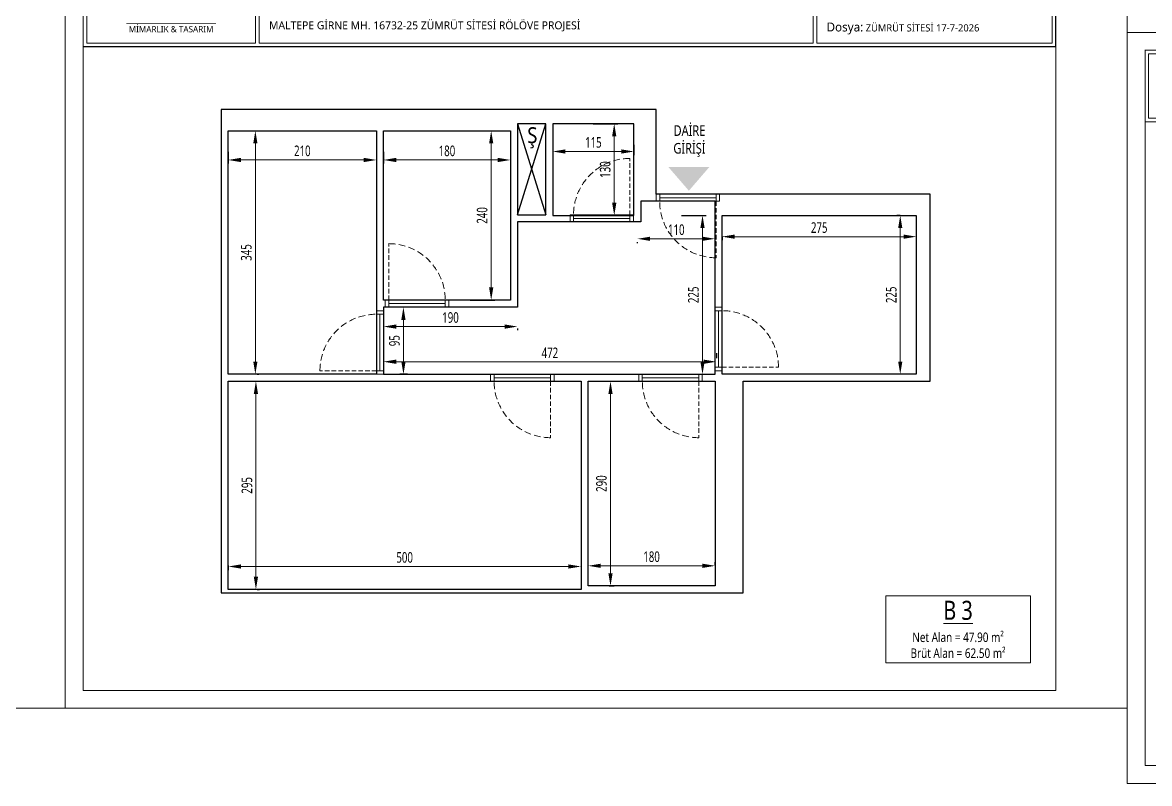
# Model space of a CAD drawing. Header units: metres. Extents: x 41905 to 73816, y -45641 to -42980.
# Drawn here: x 67434 to 69031, y -45215 to -44137 of the extents above; entities that cross this region are included whole.
import ezdxf

# ---------------------------------------------------------------- set-up
doc = ezdxf.new("R2010")
doc.units = ezdxf.units.M
doc.linetypes.add('HIDDEN2', pattern=[4.7625, 3.175, -1.5875])
for name, color, linetype, lineweight in [('A ALAN BRÜT', 5, 'Continuous', 30), ('A ANTET', 7, 'Continuous', 13), ('A DUVAR', 7, 'Continuous', 30), ('A KAPI', 11, 'Continuous', 13), ('A KAPI KESİK', 11, 'HIDDEN2', 13), ('A YAZI', 7, 'Continuous', 13)]:
    doc.layers.add(name, color=color, linetype=linetype, lineweight=lineweight)
for name, color, linetype, lineweight, true_color in [('A GİRİŞ OKU', 1, 'Continuous', 13, 0xff0000), ('A YAZDIRMA', 7, 'Continuous', 13, 0x848484), ('A ÖLÇÜ DIŞ', 1, 'Continuous', 13, 0xff0000)]:
    doc.layers.add(name, color=color, linetype=linetype, lineweight=lineweight, true_color=true_color)
doc.styles.add('HİB NORMAL', font='segoeui.ttf')
doc.styles.add('HİB Segoe Bold', font='segoeuib.ttf', dxfattribs={"width": 0.8})
doc.styles.add('HİB SEGOE Normal .7', font='segoeui.ttf', dxfattribs={"width": 0.7})
doc.styles.add('HİB SEGOE Normal .9', font='segoeui.ttf', dxfattribs={"width": 0.9})
doc.styles.add('HİB Segoe Semilight .7', font='segoeuisl.ttf', dxfattribs={"width": 0.7})
doc.dimstyles.new('HİB New', dxfattribs={"dimtxt": 12, "dimasz": 18, "dimexe": 5, "dimexo": 30, "dimgap": 5, "dimtad": 1, "dimdec": 0, "dimzin": 0, "dimdsep": 46, "dimtxsty": 'HİB Segoe Semilight .7', "dimcen": 0.09, "dimclrd": 256, "dimclre": 256, "dimclrt": 256, "dimadec": 0, "dimazin": 0, "dimtfac": 1, "dimtdec": 4, "dimtix": 1, "dimtofl": 0, "dimtmove": 0, "dimatfit": 3, "dimfxl": 30, "dimfxlon": 1, "dimtvp": 1, "dimtolj": 1, "dimtzin": 0, "dimlwd": -1, "dimlwe": -3, "dimarcsym": 0})

# ---------------------------------------------------------------- blocks, each defined once
blk = doc.blocks.new('safsafsaf')
at = {"layer": 'A ANTET', "linetype": 'ByBlock', "ltscale": 100}
blk.add_line((49168, -37858.9), (52997.3, -37858.9), dxfattribs=at)
at = {"layer": 'A ANTET', "linetype": 'ByBlock', "ltscale": 100, "const_width": 4.22}
blk.add_lwpolyline([(49168, -37858.9), (52997.3, -37858.9), (52997.3, -38140.5), (49168, -38140.5)], close=True, dxfattribs=at)
at = {"layer": 'A ANTET', "linetype": 'ByBlock', "ltscale": 100}
for points in [[(52997.3, -40674.5), (49168, -40674.5), (49168, -37858.9), (52997.3, -37858.9)], [(49182.1, -37873), (49846.6, -37873), (49846.6, -38126.4), (49182.1, -38126.4)], [(49860.6, -37873), (52042.3, -37873), (52042.3, -37992.7), (49860.6, -37992.7)], [(52056.4, -37992.7), (52983.2, -37992.7), (52983.2, -37873), (52056.4, -37873)], [(49860.6, -38006.7), (52042.3, -38006.7), (52042.3, -38126.4), (49860.6, -38126.4)], [(52056.4, -38126.4), (52983.2, -38126.4), (52983.2, -38006.7), (52056.4, -38006.7)]]:
    blk.add_lwpolyline(points, close=True, dxfattribs=at)
blk.add_lwpolyline([(49337.9, -38048.6, 3.72, 3.72, 0), (49690.6, -38048.6, 0, 0, 0)], format="xyseb", dxfattribs=at)
at = {"layer": 'A YAZDIRMA', "linetype": 'ByBlock', "ltscale": 100}
blk.add_lwpolyline([(53278.8, -40744.9), (53278.8, -37788.5), (49097.6, -37788.5), (49097.6, -40744.9)], close=True, dxfattribs=at)
at = {"layer": 'A ANTET', "linetype": 'ByBlock', "ltscale": 100, "attachment_point": 1, "line_spacing_factor": 0.8, "style": 'HİB NORMAL'}
for s, insert, char_height, width in [('\\pxqc;{\\fSegoe UI Semibold|b0|i0|c162|p34;BOZOĞLU\\P\\pxqc;\\H0.7833x;ARCHITECTS\\P\\pxqc;\\H1.0213x;}', (49326, -37899.2), 55.749, 377.662), ('\\pxi-3,l4.25,qc,t4.25;MİMARLIK & TASARIM', (49291.1, -38059.2), 24.623, 415.716)]:
    blk.add_mtext(s, dxfattribs=dict(at, insert=insert, char_height=char_height, width=width))
at = {"layer": 'A ANTET', "linetype": 'ByBlock', "ltscale": 100, "attachment_point": 1, "style": 'HİB NORMAL'}
for s, insert, char_height, width in [('\\A1;\\pxql;Bozoğlu Mimarlık ve Tasarım Hizmetleri - Batı Mh. Ihlamur Sk. No: 20/72 Pendik / İstanbul\\PTel: 0538 796 27 73 - www.bozogluarchitects.com', (49896.5, -37896.8), 20.906, 1289.576), ('\\pxql;MALTEPE GİRNE MH. 16732-25 ZÜMRÜT SİTESİ RÖLÖVE PROJESİ', (49900, -38040.7), 31.359, 1361.276)]:
    blk.add_mtext(s, dxfattribs=dict(at, insert=insert, char_height=char_height, width=width))
at = {"layer": 'A ANTET', "color": 0, "linetype": 'ByBlock', "ltscale": 100, "char_height": 35.195, "width": 810.705, "attachment_point": 7, "style": 'HİB NORMAL'}
for s, insert in [('\\pxql;Rölöve Ölçüm Tarihi: 03/07/2026', (52095.2, -37958.7)), ('\\pxql;Dosya:{\\H0.8019x; ZÜMRÜT SİTESİ 17-7-2026}', (52095.2, -38092.4))]:
    blk.add_mtext(s, dxfattribs=dict(at, insert=insert))
blk = doc.blocks.new('*D18145')
at = {"layer": 'A ÖLÇÜ DIŞ', "lineweight": -3, "ltscale": 0.5}
for p, q in [((67725.5, -44320.1), (67725.5, -44336.5)), ((67935.5, -44320.1), (67935.5, -44336.5))]:
    blk.add_line(p, q, dxfattribs=at)
at = {"layer": 'A ÖLÇÜ DIŞ', "ltscale": 0.5}
blk.add_line((67743.5, -44331.5), (67917.5, -44331.5), dxfattribs=at)
at = {"layer": 'A ÖLÇÜ DIŞ'}
for points in [[(67743.5, -44328.5), (67743.5, -44334.5), (67725.5, -44331.5)], [(67917.5, -44334.5), (67917.5, -44328.5), (67935.5, -44331.5)]]:
    blk.add_solid(points, dxfattribs=at)
at = {"layer": 'Defpoints', "color": 0}
for p in [(67725.5, -44290.1), (67935.5, -44290.1), (67935.5, -44331.5)]:
    blk.add_point(p, dxfattribs=at)
at = {"layer": 'A ÖLÇÜ DIŞ', "ltscale": 0.5, "insert": (67830.5, -44318.7), "char_height": 15, "attachment_point": 5, "style": 'HİB SEGOE Normal .7'}
blk.add_mtext('\\A1;210', dxfattribs=at)
blk = doc.blocks.new('*D18146')
at = {"layer": 'A ÖLÇÜ DIŞ', "lineweight": -3, "ltscale": 0.5}
for p, q in [((67945.5, -44320.1), (67945.5, -44336.5)), ((68125.5, -44320.1), (68125.5, -44336.5))]:
    blk.add_line(p, q, dxfattribs=at)
at = {"layer": 'A ÖLÇÜ DIŞ', "ltscale": 0.5}
blk.add_line((67963.5, -44331.5), (68107.5, -44331.5), dxfattribs=at)
at = {"layer": 'A ÖLÇÜ DIŞ'}
for points in [[(67963.5, -44328.5), (67963.5, -44334.5), (67945.5, -44331.5)], [(68107.5, -44334.5), (68107.5, -44328.5), (68125.5, -44331.5)]]:
    blk.add_solid(points, dxfattribs=at)
at = {"layer": 'Defpoints', "color": 0}
for p in [(67945.5, -44290.1), (68125.5, -44290.1), (68125.5, -44331.5)]:
    blk.add_point(p, dxfattribs=at)
at = {"layer": 'A ÖLÇÜ DIŞ', "ltscale": 0.5, "insert": (68035.5, -44318.7), "char_height": 15, "attachment_point": 5, "style": 'HİB SEGOE Normal .7'}
blk.add_mtext('\\A1;180', dxfattribs=at)
blk = doc.blocks.new('*D18147')
at = {"layer": 'A ÖLÇÜ DIŞ', "lineweight": -3, "ltscale": 0.5}
for p, q in [((68185.5, -44308.1), (68185.5, -44324.5)), ((68300.5, -44310.1), (68300.5, -44324.5))]:
    blk.add_line(p, q, dxfattribs=at)
at = {"layer": 'A ÖLÇÜ DIŞ', "ltscale": 0.5}
blk.add_line((68203.5, -44319.5), (68282.5, -44319.5), dxfattribs=at)
at = {"layer": 'A ÖLÇÜ DIŞ'}
for points in [[(68203.5, -44316.5), (68203.5, -44322.5), (68185.5, -44319.5)], [(68282.5, -44322.5), (68282.5, -44316.5), (68300.5, -44319.5)]]:
    blk.add_solid(points, dxfattribs=at)
at = {"layer": 'Defpoints', "color": 0}
for p in [(68185.5, -44278.1), (68300.5, -44280.1), (68300.5, -44319.5)]:
    blk.add_point(p, dxfattribs=at)
at = {"layer": 'A ÖLÇÜ DIŞ', "ltscale": 0.5, "insert": (68243, -44306.7), "char_height": 15, "attachment_point": 5, "style": 'HİB SEGOE Normal .7'}
blk.add_mtext('\\A1;115', dxfattribs=at)
blk = doc.blocks.new('*D18148')
at = {"layer": 'A ÖLÇÜ DIŞ', "lineweight": -3, "ltscale": 0.5}
for p, q in [((67766.7, -44290.1), (67768.9, -44290.1)), ((67766.7, -44635.1), (67768.9, -44635.1))]:
    blk.add_line(p, q, dxfattribs=at)
at = {"layer": 'A ÖLÇÜ DIŞ', "ltscale": 0.5}
blk.add_line((67763.9, -44308.1), (67763.9, -44617.1), dxfattribs=at)
at = {"layer": 'A ÖLÇÜ DIŞ'}
for points in [[(67766.9, -44308.1), (67760.9, -44308.1), (67763.9, -44290.1)], [(67760.9, -44617.1), (67766.9, -44617.1), (67763.9, -44635.1)]]:
    blk.add_solid(points, dxfattribs=at)
at = {"layer": 'Defpoints', "color": 0}
for p in [(67736.7, -44290.1), (67736.7, -44635.1), (67763.9, -44635.1)]:
    blk.add_point(p, dxfattribs=at)
at = {"layer": 'A ÖLÇÜ DIŞ', "ltscale": 0.5, "insert": (67751.1, -44462.6), "char_height": 15, "attachment_point": 5, "rotation": 90, "style": 'HİB SEGOE Normal .7'}
blk.add_mtext('\\A1;345', dxfattribs=at)
blk = doc.blocks.new('*D18149')
at = {"layer": 'A ÖLÇÜ DIŞ', "lineweight": -3, "ltscale": 0.5}
for p, q in [((68068.2, -44290.1), (68103.2, -44290.1)), ((68068.2, -44530.1), (68103.2, -44530.1))]:
    blk.add_line(p, q, dxfattribs=at)
at = {"layer": 'A ÖLÇÜ DIŞ', "ltscale": 0.5}
blk.add_line((68098.2, -44308.1), (68098.2, -44512.1), dxfattribs=at)
at = {"layer": 'A ÖLÇÜ DIŞ'}
for points in [[(68101.2, -44308.1), (68095.2, -44308.1), (68098.2, -44290.1)], [(68095.2, -44512.1), (68101.2, -44512.1), (68098.2, -44530.1)]]:
    blk.add_solid(points, dxfattribs=at)
at = {"layer": 'Defpoints', "color": 0}
for p in [(67945.5, -44290.1), (67945.5, -44530.1), (68098.2, -44530.1)]:
    blk.add_point(p, dxfattribs=at)
at = {"layer": 'A ÖLÇÜ DIŞ', "ltscale": 0.5, "insert": (68085.4, -44410.1), "char_height": 15, "attachment_point": 5, "rotation": 90, "style": 'HİB SEGOE Normal .7'}
blk.add_mtext('\\A1;240', dxfattribs=at)
blk = doc.blocks.new('*D18150')
at = {"layer": 'A ÖLÇÜ DIŞ', "lineweight": -3, "ltscale": 0.5}
for p, q in [((67979.6, -44540.1), (67968.8, -44540.1)), ((67979.6, -44635.1), (67968.8, -44635.1))]:
    blk.add_line(p, q, dxfattribs=at)
at = {"layer": 'A ÖLÇÜ DIŞ', "ltscale": 0.5}
blk.add_line((67973.8, -44558.1), (67973.8, -44617.1), dxfattribs=at)
at = {"layer": 'A ÖLÇÜ DIŞ'}
for points in [[(67976.8, -44558.1), (67970.8, -44558.1), (67973.8, -44540.1)], [(67970.8, -44617.1), (67976.8, -44617.1), (67973.8, -44635.1)]]:
    blk.add_solid(points, dxfattribs=at)
at = {"layer": 'Defpoints', "color": 0}
for p in [(68009.6, -44540.1), (67973.8, -44635.1), (68009.6, -44635.1)]:
    blk.add_point(p, dxfattribs=at)
at = {"layer": 'A ÖLÇÜ DIŞ', "ltscale": 0.5, "insert": (67961.1, -44587.6), "char_height": 15, "attachment_point": 5, "rotation": 90, "style": 'HİB SEGOE Normal .7'}
blk.add_mtext('\\A1;95', dxfattribs=at)
blk = doc.blocks.new('*D18151')
at = {"layer": 'A ÖLÇÜ DIŞ', "lineweight": -3, "ltscale": 0.5}
for p, q in [((67945.5, -44570.1), (67945.5, -44572.6)), ((68135.5, -44570.1), (68135.5, -44572.6))]:
    blk.add_line(p, q, dxfattribs=at)
at = {"layer": 'A ÖLÇÜ DIŞ', "ltscale": 0.5}
blk.add_line((68117.5, -44567.6), (67963.5, -44567.6), dxfattribs=at)
at = {"layer": 'A ÖLÇÜ DIŞ'}
for points in [[(67963.5, -44564.6), (67963.5, -44570.6), (67945.5, -44567.6)], [(68117.5, -44570.6), (68117.5, -44564.6), (68135.5, -44567.6)]]:
    blk.add_solid(points, dxfattribs=at)
at = {"layer": 'Defpoints', "color": 0}
for p in [(67945.5, -44540.1), (68135.5, -44540.1), (67945.5, -44567.6)]:
    blk.add_point(p, dxfattribs=at)
at = {"layer": 'A ÖLÇÜ DIŞ', "ltscale": 0.5, "insert": (68040.5, -44554.8), "char_height": 15, "attachment_point": 5, "style": 'HİB SEGOE Normal .7'}
blk.add_mtext('\\A1;190', dxfattribs=at)
blk = doc.blocks.new('*D18152')
at = {"layer": 'A ÖLÇÜ DIŞ', "lineweight": -3, "ltscale": 0.5}
for p, q in [((68242.6, -44280.1), (68277.6, -44280.1)), ((68269.9, -44410.1), (68267.6, -44410.1))]:
    blk.add_line(p, q, dxfattribs=at)
at = {"layer": 'A ÖLÇÜ DIŞ', "ltscale": 0.5}
blk.add_line((68272.6, -44298.1), (68272.6, -44392.1), dxfattribs=at)
at = {"layer": 'A ÖLÇÜ DIŞ'}
for points in [[(68275.6, -44298.1), (68269.6, -44298.1), (68272.6, -44280.1)], [(68269.6, -44392.1), (68275.6, -44392.1), (68272.6, -44410.1)]]:
    blk.add_solid(points, dxfattribs=at)
at = {"layer": 'Defpoints', "color": 0}
for p in [(68135.5, -44280.1), (68272.6, -44410.1), (68299.9, -44410.1)]:
    blk.add_point(p, dxfattribs=at)
at = {"layer": 'A ÖLÇÜ DIŞ', "ltscale": 0.5, "insert": (68259.8, -44345.1), "char_height": 15, "attachment_point": 5, "rotation": 90, "style": 'HİB SEGOE Normal .7'}
blk.add_mtext('\\A1;130', dxfattribs=at)
blk = doc.blocks.new('*D18153')
at = {"layer": 'A ÖLÇÜ DIŞ', "lineweight": -3, "ltscale": 0.5}
for p, q in [((68305.5, -44449.2), (68305.5, -44448.2)), ((68415.5, -44446.8), (68415.5, -44448.2))]:
    blk.add_line(p, q, dxfattribs=at)
at = {"layer": 'A ÖLÇÜ DIŞ', "ltscale": 0.5}
blk.add_line((68323.5, -44443.2), (68397.5, -44443.2), dxfattribs=at)
at = {"layer": 'A ÖLÇÜ DIŞ'}
for points in [[(68323.5, -44440.2), (68323.5, -44446.2), (68305.5, -44443.2)], [(68397.5, -44446.2), (68397.5, -44440.2), (68415.5, -44443.2)]]:
    blk.add_solid(points, dxfattribs=at)
at = {"layer": 'Defpoints', "color": 0}
for p in [(68305.5, -44419.2), (68415.5, -44416.8), (68415.5, -44443.2)]:
    blk.add_point(p, dxfattribs=at)
at = {"layer": 'A ÖLÇÜ DIŞ', "ltscale": 0.5, "insert": (68360.5, -44430.4), "char_height": 15, "attachment_point": 5, "style": 'HİB SEGOE Normal .7'}
blk.add_mtext('\\A1;110', dxfattribs=at)
blk = doc.blocks.new('*D18154')
at = {"layer": 'A ÖLÇÜ DIŞ', "lineweight": -3, "ltscale": 0.5}
for p, q in [((68367.7, -44410.1), (68402.7, -44410.1)), ((68367.7, -44635.1), (68402.7, -44635.1))]:
    blk.add_line(p, q, dxfattribs=at)
at = {"layer": 'A ÖLÇÜ DIŞ', "ltscale": 0.5}
blk.add_line((68397.7, -44428.1), (68397.7, -44617.1), dxfattribs=at)
at = {"layer": 'A ÖLÇÜ DIŞ'}
for points in [[(68400.7, -44428.1), (68394.7, -44428.1), (68397.7, -44410.1)], [(68394.7, -44617.1), (68400.7, -44617.1), (68397.7, -44635.1)]]:
    blk.add_solid(points, dxfattribs=at)
at = {"layer": 'Defpoints', "color": 0}
for p in [(68299.9, -44410.1), (68299.9, -44635.1), (68397.7, -44635.1)]:
    blk.add_point(p, dxfattribs=at)
at = {"layer": 'A ÖLÇÜ DIŞ', "ltscale": 0.5, "insert": (68384.9, -44522.6), "char_height": 15, "attachment_point": 5, "rotation": 90, "style": 'HİB SEGOE Normal .7'}
blk.add_mtext('\\A1;225', dxfattribs=at)
blk = doc.blocks.new('*D18155')
at = {"layer": 'A ÖLÇÜ DIŞ', "lineweight": -3, "ltscale": 0.5}
for p, q in [((68425.5, -44440.1), (68425.5, -44445.2)), ((68700.6, -44440.1), (68700.6, -44445.2))]:
    blk.add_line(p, q, dxfattribs=at)
at = {"layer": 'A ÖLÇÜ DIŞ', "ltscale": 0.5}
blk.add_line((68443.5, -44440.2), (68682.6, -44440.2), dxfattribs=at)
at = {"layer": 'A ÖLÇÜ DIŞ'}
for points in [[(68443.5, -44437.2), (68443.5, -44443.2), (68425.5, -44440.2)], [(68682.6, -44443.2), (68682.6, -44437.2), (68700.6, -44440.2)]]:
    blk.add_solid(points, dxfattribs=at)
at = {"layer": 'Defpoints', "color": 0}
for p in [(68425.5, -44410.1), (68700.6, -44410.1), (68700.6, -44440.2)]:
    blk.add_point(p, dxfattribs=at)
at = {"layer": 'A ÖLÇÜ DIŞ', "ltscale": 0.5, "insert": (68563.1, -44427.4), "char_height": 15, "attachment_point": 5, "style": 'HİB SEGOE Normal .7'}
blk.add_mtext('\\A1;275', dxfattribs=at)
blk = doc.blocks.new('*D18156')
at = {"layer": 'A ÖLÇÜ DIŞ', "lineweight": -3, "ltscale": 0.5}
for p, q in [((68677.9, -44410.1), (68673, -44410.1)), ((68677.9, -44635.1), (68673, -44635.1))]:
    blk.add_line(p, q, dxfattribs=at)
at = {"layer": 'A ÖLÇÜ DIŞ', "ltscale": 0.5}
blk.add_line((68678, -44428.1), (68678, -44617.1), dxfattribs=at)
at = {"layer": 'A ÖLÇÜ DIŞ'}
for points in [[(68681, -44428.1), (68675, -44428.1), (68678, -44410.1)], [(68675, -44617.1), (68681, -44617.1), (68678, -44635.1)]]:
    blk.add_solid(points, dxfattribs=at)
at = {"layer": 'Defpoints', "color": 0}
for p in [(68707.9, -44410.1), (68678, -44635.1), (68707.9, -44635.1)]:
    blk.add_point(p, dxfattribs=at)
at = {"layer": 'A ÖLÇÜ DIŞ', "ltscale": 0.5, "insert": (68665.3, -44522.6), "char_height": 15, "attachment_point": 5, "rotation": 90, "style": 'HİB SEGOE Normal .7'}
blk.add_mtext('\\A1;225', dxfattribs=at)
blk = doc.blocks.new('*D18157')
at = {"layer": 'A ÖLÇÜ DIŞ', "lineweight": -3, "ltscale": 0.5}
for p, q in [((67945.5, -44605.1), (67945.5, -44612.4)), ((68417.4, -44605.1), (68417.4, -44612.4))]:
    blk.add_line(p, q, dxfattribs=at)
at = {"layer": 'A ÖLÇÜ DIŞ', "ltscale": 0.5}
blk.add_line((68399.4, -44617.4), (67963.5, -44617.4), dxfattribs=at)
at = {"layer": 'A ÖLÇÜ DIŞ'}
for points in [[(67963.5, -44614.4), (67963.5, -44620.4), (67945.5, -44617.4)], [(68399.4, -44620.4), (68399.4, -44614.4), (68417.4, -44617.4)]]:
    blk.add_solid(points, dxfattribs=at)
at = {"layer": 'Defpoints', "color": 0}
for p in [(67945.5, -44617.4), (67945.5, -44635.1), (68417.4, -44635.1)]:
    blk.add_point(p, dxfattribs=at)
at = {"layer": 'A ÖLÇÜ DIŞ', "ltscale": 0.5, "insert": (68181.4, -44604.8), "char_height": 15, "attachment_point": 5, "style": 'HİB SEGOE Normal .7'}
blk.add_mtext('\\A1;472', dxfattribs=at)
blk = doc.blocks.new('*D18158')
at = {"layer": 'A ÖLÇÜ DIŞ', "lineweight": -3, "ltscale": 0.5}
for p, q in [((67725.5, -44906.4), (67725.5, -44912.6)), ((68225.5, -44906.4), (68225.5, -44912.6))]:
    blk.add_line(p, q, dxfattribs=at)
at = {"layer": 'A ÖLÇÜ DIŞ', "ltscale": 0.5}
blk.add_line((67743.5, -44907.6), (68207.5, -44907.6), dxfattribs=at)
at = {"layer": 'A ÖLÇÜ DIŞ'}
for points in [[(67743.5, -44904.6), (67743.5, -44910.6), (67725.5, -44907.6)], [(68207.5, -44910.6), (68207.5, -44904.6), (68225.5, -44907.6)]]:
    blk.add_solid(points, dxfattribs=at)
at = {"layer": 'Defpoints', "color": 0}
for p in [(67725.5, -44876.4), (68225.5, -44876.4), (68225.5, -44907.6)]:
    blk.add_point(p, dxfattribs=at)
at = {"layer": 'A ÖLÇÜ DIŞ', "ltscale": 0.5, "insert": (67975.5, -44894.8), "char_height": 15, "attachment_point": 5, "style": 'HİB SEGOE Normal .7'}
blk.add_mtext('\\A1;500', dxfattribs=at)
blk = doc.blocks.new('*D18159')
at = {"layer": 'A ÖLÇÜ DIŞ', "lineweight": -3, "ltscale": 0.5}
for p, q in [((67766.7, -44645.1), (67769.7, -44645.1)), ((67766.7, -44940.1), (67769.7, -44940.1))]:
    blk.add_line(p, q, dxfattribs=at)
at = {"layer": 'A ÖLÇÜ DIŞ', "ltscale": 0.5}
blk.add_line((67764.7, -44663.1), (67764.7, -44922.1), dxfattribs=at)
at = {"layer": 'A ÖLÇÜ DIŞ'}
for points in [[(67767.7, -44663.1), (67761.7, -44663.1), (67764.7, -44645.1)], [(67761.7, -44922.1), (67767.7, -44922.1), (67764.7, -44940.1)]]:
    blk.add_solid(points, dxfattribs=at)
at = {"layer": 'Defpoints', "color": 0}
for p in [(67736.7, -44645.1), (67736.7, -44940.1), (67764.7, -44940.1)]:
    blk.add_point(p, dxfattribs=at)
at = {"layer": 'A ÖLÇÜ DIŞ', "ltscale": 0.5, "insert": (67752, -44792.6), "char_height": 15, "attachment_point": 5, "rotation": 90, "style": 'HİB SEGOE Normal .7'}
blk.add_mtext('\\A1;295', dxfattribs=at)
blk = doc.blocks.new('*D18160')
at = {"layer": 'A ÖLÇÜ DIŞ', "lineweight": -3, "ltscale": 0.5}
for p, q in [((68235.5, -44905.1), (68235.5, -44901.6)), ((68415.5, -44905.1), (68415.5, -44901.6))]:
    blk.add_line(p, q, dxfattribs=at)
at = {"layer": 'A ÖLÇÜ DIŞ', "ltscale": 0.5}
blk.add_line((68253.5, -44906.6), (68397.5, -44906.6), dxfattribs=at)
at = {"layer": 'A ÖLÇÜ DIŞ'}
for points in [[(68253.5, -44903.6), (68253.5, -44909.6), (68235.5, -44906.6)], [(68397.5, -44909.6), (68397.5, -44903.6), (68415.5, -44906.6)]]:
    blk.add_solid(points, dxfattribs=at)
at = {"layer": 'Defpoints', "color": 0}
for p in [(68415.5, -44906.6), (68235.5, -44935.1), (68415.5, -44935.1)]:
    blk.add_point(p, dxfattribs=at)
at = {"layer": 'A ÖLÇÜ DIŞ', "ltscale": 0.5, "insert": (68325.5, -44893.8), "char_height": 15, "attachment_point": 5, "style": 'HİB SEGOE Normal .7'}
blk.add_mtext('\\A1;180', dxfattribs=at)
blk = doc.blocks.new('*D18161')
at = {"layer": 'A ÖLÇÜ DIŞ', "lineweight": -3, "ltscale": 0.5}
for p, q in [((68265.5, -44645.1), (68272.3, -44645.1)), ((68265.5, -44935.1), (68272.3, -44935.1))]:
    blk.add_line(p, q, dxfattribs=at)
at = {"layer": 'A ÖLÇÜ DIŞ', "ltscale": 0.5}
blk.add_line((68267.3, -44917.1), (68267.3, -44663.1), dxfattribs=at)
at = {"layer": 'A ÖLÇÜ DIŞ'}
for points in [[(68270.3, -44663.1), (68264.3, -44663.1), (68267.3, -44645.1)], [(68264.3, -44917.1), (68270.3, -44917.1), (68267.3, -44935.1)]]:
    blk.add_solid(points, dxfattribs=at)
at = {"layer": 'Defpoints', "color": 0}
for p in [(68235.5, -44645.1), (68267.3, -44645.1), (68235.5, -44935.1)]:
    blk.add_point(p, dxfattribs=at)
at = {"layer": 'A ÖLÇÜ DIŞ', "ltscale": 0.5, "insert": (68254.5, -44790.1), "char_height": 15, "attachment_point": 5, "rotation": 90, "style": 'HİB SEGOE Normal .7'}
blk.add_mtext('\\A1;290', dxfattribs=at)
blk = doc.blocks.new('KAPI 90X10')
at = {"layer": 'A KAPI', "color": 0}
for points in [[(5, 10), (0, 10), (0, 0), (5, 0)], [(85, 5), (85, 10), (5, 10), (5, 5)], [(90, 10), (85, 10), (85, 0), (90, 0)]]:
    blk.add_lwpolyline(points, close=True, dxfattribs=at)
at = {"layer": 'A KAPI KESİK', "color": 0, "ltscale": 2}
blk.add_line((85, 10), (85, 90), dxfattribs=at)
at = {"layer": 'A KAPI KESİK', "color": 0, "ltscale": 3}
blk.add_arc((85, 10), 80, 90, 180, dxfattribs=at)
at = {"layer": 'A YAZI', "color": 0, "style": 'HİB Segoe Semilight .7', "width": 0.7}
blk.add_attdef('KAPI_NO', (76.6, 23.8), '', height=12, rotation=90, dxfattribs=at)

msp = doc.modelspace()

# ---------------------------------------------------------------- hatches: boundary and pattern name
at = {"layer": 'A GİRİŞ OKU', "ltscale": 100, "transparency": 33554687}
h = msp.add_hatch(color=256, dxfattribs=at)
h.dxf.hatch_style = 1
h.paths.add_polyline_path([(68349.5, -44341.7), (68407.2, -44341.7), (68378.4, -44375.1)])

# ---------------------------------------------------------------- linework, layer by layer
at = {"layer": 'A ALAN BRÜT', "ltscale": 0.5}
msp.add_lwpolyline([(67715.5, -44260.1), (67715.5, -44945.1), (68455.5, -44945.1), (68455.5, -44645.1), (68720.5, -44645.1), (68720.5, -44380.1), (68332, -44380.1), (68332, -44260.2)], close=True, dxfattribs=at)
at = {"layer": 'A DUVAR', "ltscale": 0.5}
for p, q in [((68135.5, -44280.1), (68175.5, -44409.2)), ((68135.5, -44409.2), (68175.5, -44280.1))]:
    msp.add_line(p, q, dxfattribs=at)
for points in [[(67935.5, -44290.1), (67935.5, -44635.1), (67725.5, -44635.1), (67725.5, -44290.1)], [(68125.5, -44290.1), (68125.5, -44530.1), (67945.5, -44530.1), (67945.5, -44290.1)], [(68175.5, -44280.1), (68135.5, -44280.1), (68135.5, -44409.2), (68175.5, -44409.2)], [(68300.5, -44280.1), (68185.5, -44280.1), (68185.5, -44410.1), (68300.5, -44410.1)], [(67945.5, -44635.1), (68415.5, -44635.1), (68415.5, -44390.1), (68310.5, -44390.1), (68310.5, -44419.2), (68185.5, -44419.2), (68135.5, -44419.2), (68135.5, -44540.1), (67945.5, -44540.1)], [(68700.5, -44410.1), (68700.5, -44635.1), (68425.5, -44635.1), (68425.5, -44410.1)], [(68225.5, -44645.1), (68225.5, -44940.1), (67725.5, -44940.1), (67725.5, -44645.1)], [(68415.5, -44645.1), (68415.5, -44935.1), (68235.5, -44935.1), (68235.5, -44645.1)]]:
    msp.add_lwpolyline(points, close=True, dxfattribs=at)

# ---------------------------------------------------------------- block references
at = {"layer": 'A ANTET', "ltscale": 0.5}
for p, xscale, yscale, zscale in [((49557, -28015.7), 0.396, 0.396, 0.396), ((48314, -30440.4), 0.36, 0.36, 0.36), ((49819.3, -30440.4), 0.36, 0.36, 0.36), ((51324.5, -30546.8), 0.36, 0.36, 0.36)]:
    msp.add_blockref('safsafsaf', p, dxfattribs=dict(at, xscale=xscale, yscale=yscale, zscale=zscale))
at = {"layer": 'A KAPI', "ltscale": 100}
for p, rotation in [((68209.9, -44419.3), 360), ((68415.4, -44540.1), 269.9999999999999)]:
    msp.add_blockref('KAPI 90X10', p, dxfattribs=dict(at, rotation=rotation))
at = {"layer": 'A KAPI', "ltscale": 100, "xscale": -1}
for p, rotation in [((68332, -44380.1), 180), ((67945.5, -44545.1), 89.99999999999993), ((68097.4, -44635.1), 180), ((68307.4, -44635.1), 180)]:
    msp.add_blockref('KAPI 90X10', p, dxfattribs=dict(at, rotation=rotation))
msp.add_blockref('KAPI 90X10', (68038, -44540.1), dxfattribs=at)

# ---------------------------------------------------------------- texts
at = {"layer": 'A YAZI', "ltscale": 100}
for s, insert, char_height, width, attachment_point, style in [('Ş', (68156.5, -44315.2), 22.5, 20.217, 8, 'HİB SEGOE Normal .9'), ('DAİRE\\PGİRİŞİ', (68379.2, -44282.4), 15, 136.235, 2, 'HİB Segoe Bold')]:
    msp.add_mtext(s, dxfattribs=dict(at, insert=insert, char_height=char_height, width=width, attachment_point=attachment_point, style=style))
at = {"layer": 'A YAZI', "ltscale": 100, "insert": (68664.2, -45037.4), "char_height": 13.5, "width": 191.473, "attachment_point": 7, "style": 'HİB Segoe Bold', "bg_fill": 16}
msp.add_mtext('\\pxqc;{\\H2x;\\LB 3\\P\\pxql;}Net Alan^I= 47.90 m²\\PBrüt Alan^I= 62.50 m²', dxfattribs=at)

# ---------------------------------------------------------------- dimensions: what is measured, and where the dimension line sits
at = {"layer": 'A ÖLÇÜ DIŞ', "ltscale": 0.5}
for base, p1, p2, picture, middle in [((67935.5, -44331.5), (67725.5, -44290.1), (67935.5, -44290.1), '*D18145', (67830.5, -44318.7)), ((68125.5, -44331.5), (67945.5, -44290.1), (68125.5, -44290.1), '*D18146', (68035.5, -44318.7)), ((68300.5, -44319.5), (68185.5, -44278.1), (68300.5, -44280.1), '*D18147', (68243, -44306.7)), ((68415.5, -44443.2), (68305.5, -44419.2), (68415.5, -44416.8), '*D18153', (68360.5, -44430.4)), ((68700.6, -44440.2), (68425.5, -44410.1), (68700.6, -44410.1), '*D18155', (68563.1, -44427.4)), ((67945.5, -44567.6), (68135.5, -44540.1), (67945.5, -44540.1), '*D18151', (68040.5, -44554.8)), ((67945.5, -44617.4), (68417.4, -44635.1), (67945.5, -44635.1), '*D18157', (68181.4, -44604.8)), ((68225.5, -44907.6), (67725.5, -44876.4), (68225.5, -44876.4), '*D18158', (67975.5, -44894.8)), ((68415.5, -44906.6), (68235.5, -44935.1), (68415.5, -44935.1), '*D18160', (68325.5, -44893.8))]:
    dim = msp.add_linear_dim(base=base, p1=p1, p2=p2, dimstyle='HİB New', override={"dimtxt": 15, "dimtxsty": 'HİB SEGOE Normal .7'}, dxfattribs=at)
    dim.commit()
    dim.dimension.update_dxf_attribs({"geometry": picture, "text_midpoint": middle})
for base, p1, p2, picture, middle in [((67763.9, -44635.1), (67736.7, -44290.1), (67736.7, -44635.1), '*D18148', (67751.1, -44462.6)), ((68098.2, -44530.1), (67945.5, -44290.1), (67945.5, -44530.1), '*D18149', (68085.4, -44410.1)), ((68272.6, -44410.1), (68135.5, -44280.1), (68299.9, -44410.1), '*D18152', (68259.8, -44345.1)), ((68397.7, -44635.1), (68299.9, -44410.1), (68299.9, -44635.1), '*D18154', (68384.9, -44522.6)), ((68678, -44635.1), (68707.9, -44410.1), (68707.9, -44635.1), '*D18156', (68665.3, -44522.6)), ((67973.8, -44635.1), (68009.6, -44540.1), (68009.6, -44635.1), '*D18150', (67961.1, -44587.6)), ((67764.7, -44940.1), (67736.7, -44645.1), (67736.7, -44940.1), '*D18159', (67752, -44792.6)), ((68267.3, -44645.1), (68235.5, -44935.1), (68235.5, -44645.1), '*D18161', (68254.5, -44790.1))]:
    dim = msp.add_linear_dim(base=base, p1=p1, p2=p2, angle=90, dimstyle='HİB New', override={"dimtxt": 15, "dimtxsty": 'HİB SEGOE Normal .7'}, dxfattribs=at)
    dim.commit()
    dim.dimension.update_dxf_attribs({"geometry": picture, "text_midpoint": middle})

doc.saveas('drawing.dxf')
